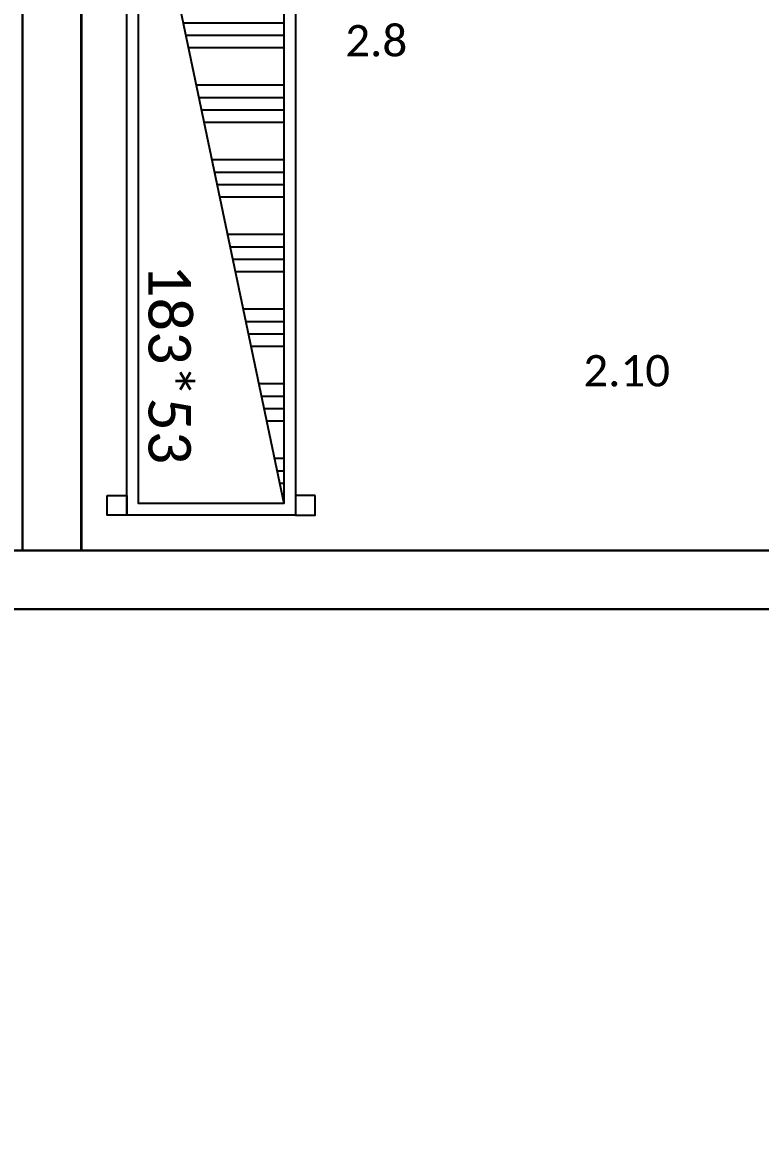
# Model space of a CAD drawing. Header units: millimetres. Extents: x -10496 to -5455, y -188 to 7293.
# Drawn here: x -8324.3 to -8136.2, y 4817.3 to 5104.1 of the extents above; entities that cross this region are included whole.
import ezdxf

# ---------------------------------------------------------------- set-up
doc = ezdxf.new("R2010")
doc.units = ezdxf.units.MM
doc.layers.add('00 TEFRİŞ', color=252, linetype='Continuous', lineweight=13)
doc.layers.add('GJC_duvar', color=10, linetype='Continuous', lineweight=30)
for name, color, linetype in [('GJC ALAN', 2, 'Continuous'), ('Kıtc-008 Rakam', 1, 'Continuous'), ('Kıtc-041 İstif Rafı', 7, 'Continuous')]:
    doc.layers.add(name, color=color, linetype=linetype)
doc.styles.get("Standard").update_dxf_attribs({"font": 'calibri.ttf', "height": 15})

# ---------------------------------------------------------------- blocks, each defined once
blk = doc.blocks.new('A$C2BEB2EE3')
at = {"layer": 'Kıtc-041 İstif Rafı'}
h = blk.add_hatch(dxfattribs=at)
h.set_pattern_fill('ANSI34', color=254, angle=45)
h.set_pattern_definition([(90, (8380.205, 6035.05), (-19.05, 4e-15), []), (90, (8383.38, 6038.225), (-19.05, 4e-15), []), (90, (8386.555, 6041.4), (-19.05, 4e-15), []), (90, (8389.73, 6044.575), (-19.05, 4e-15), [])])
h.paths.add_polyline_path([(3, 45), (3, 8), (180, 45)])
blk.add_line((3, 8), (180, 45), dxfattribs=at)
for points in [[(5, 53), (5, 48), (0, 48), (0, 53)], [(178, 53), (178, 48), (183, 48), (183, 53)], [(0, 5), (0, 48), (183, 48), (183, 5)], [(3, 8), (3, 45), (180, 45), (180, 8)], [(5, 0), (5, 5), (0, 5), (0, 0)], [(178, 0), (178, 5), (183, 5), (183, 0)]]:
    blk.add_lwpolyline(points, close=True, dxfattribs=at)
blk.add_text('183*53', height=10.8, dxfattribs=at).set_placement((118.98, 10.52))
blk = doc.blocks.new('new ytong')
at = {"layer": '00 TEFRİŞ', "color": 8}
blk.add_lwpolyline([(-19917.79, 5230.65), (-19917.79, 6660.27)], dxfattribs=at)
at = {"layer": 'GJC_duvar'}
for points in [[(-19917.79, 6660.27), (-19917.79, 5230.65), (-19932.79, 5230.65), (-19932.79, 6664.68)], [(-19725.39, 5230.65), (-21282.33, 5230.65), (-21282.33, 5215.65), (-19725.39, 5215.65)]]:
    blk.add_lwpolyline(points, dxfattribs=at)

msp = doc.modelspace()

# ---------------------------------------------------------------- block references
at = {"layer": 'Kıtc-041 İstif Rafı', "rotation": 270}
msp.add_blockref('A$C2BEB2EE3', (-8302.73, 5161.38), dxfattribs=at)

# ---------------------------------------------------------------- texts
at = {"layer": 'Kıtc-008 Rakam', "color": 1}
for s, p in [('2.8', (-8242.03, 5095.44)), ('2.10', (-8181.32, 5011.23))]:
    msp.add_text(s, height=8, dxfattribs=at).set_placement(p)

# ---------------------------------------------------------------- next in the draw order: block references
at = {"layer": 'GJC_duvar', "color": 41, "true_color": 0xf4ee51}
msp.add_blockref('new ytong', (11608.46, -261.26), dxfattribs=at)

# ---------------------------------------------------------------- next in the draw order: linework, layer by layer
at = {"layer": 'GJC ALAN', "color": 40, "lineweight": 30, "true_color": 0xf8d731}
msp.add_lwpolyline([(-7769.74, 4969.39), (-8309.34, 4969.39), (-8309.34, 6399.01), (-8054.81, 6324.21), (-8061.21, 6302.44), (-7950.87, 6270.02), (-7944.48, 6291.78), (-7769.74, 6240.43)], close=True, dxfattribs=at)
msp.add_lwpolyline([(-8753.88, 4744.31), (-8753.88, 4954.39), (-6045.17, 4954.39), (-6043.7, 4750.3)], dxfattribs=at)

doc.saveas('drawing.dxf')
